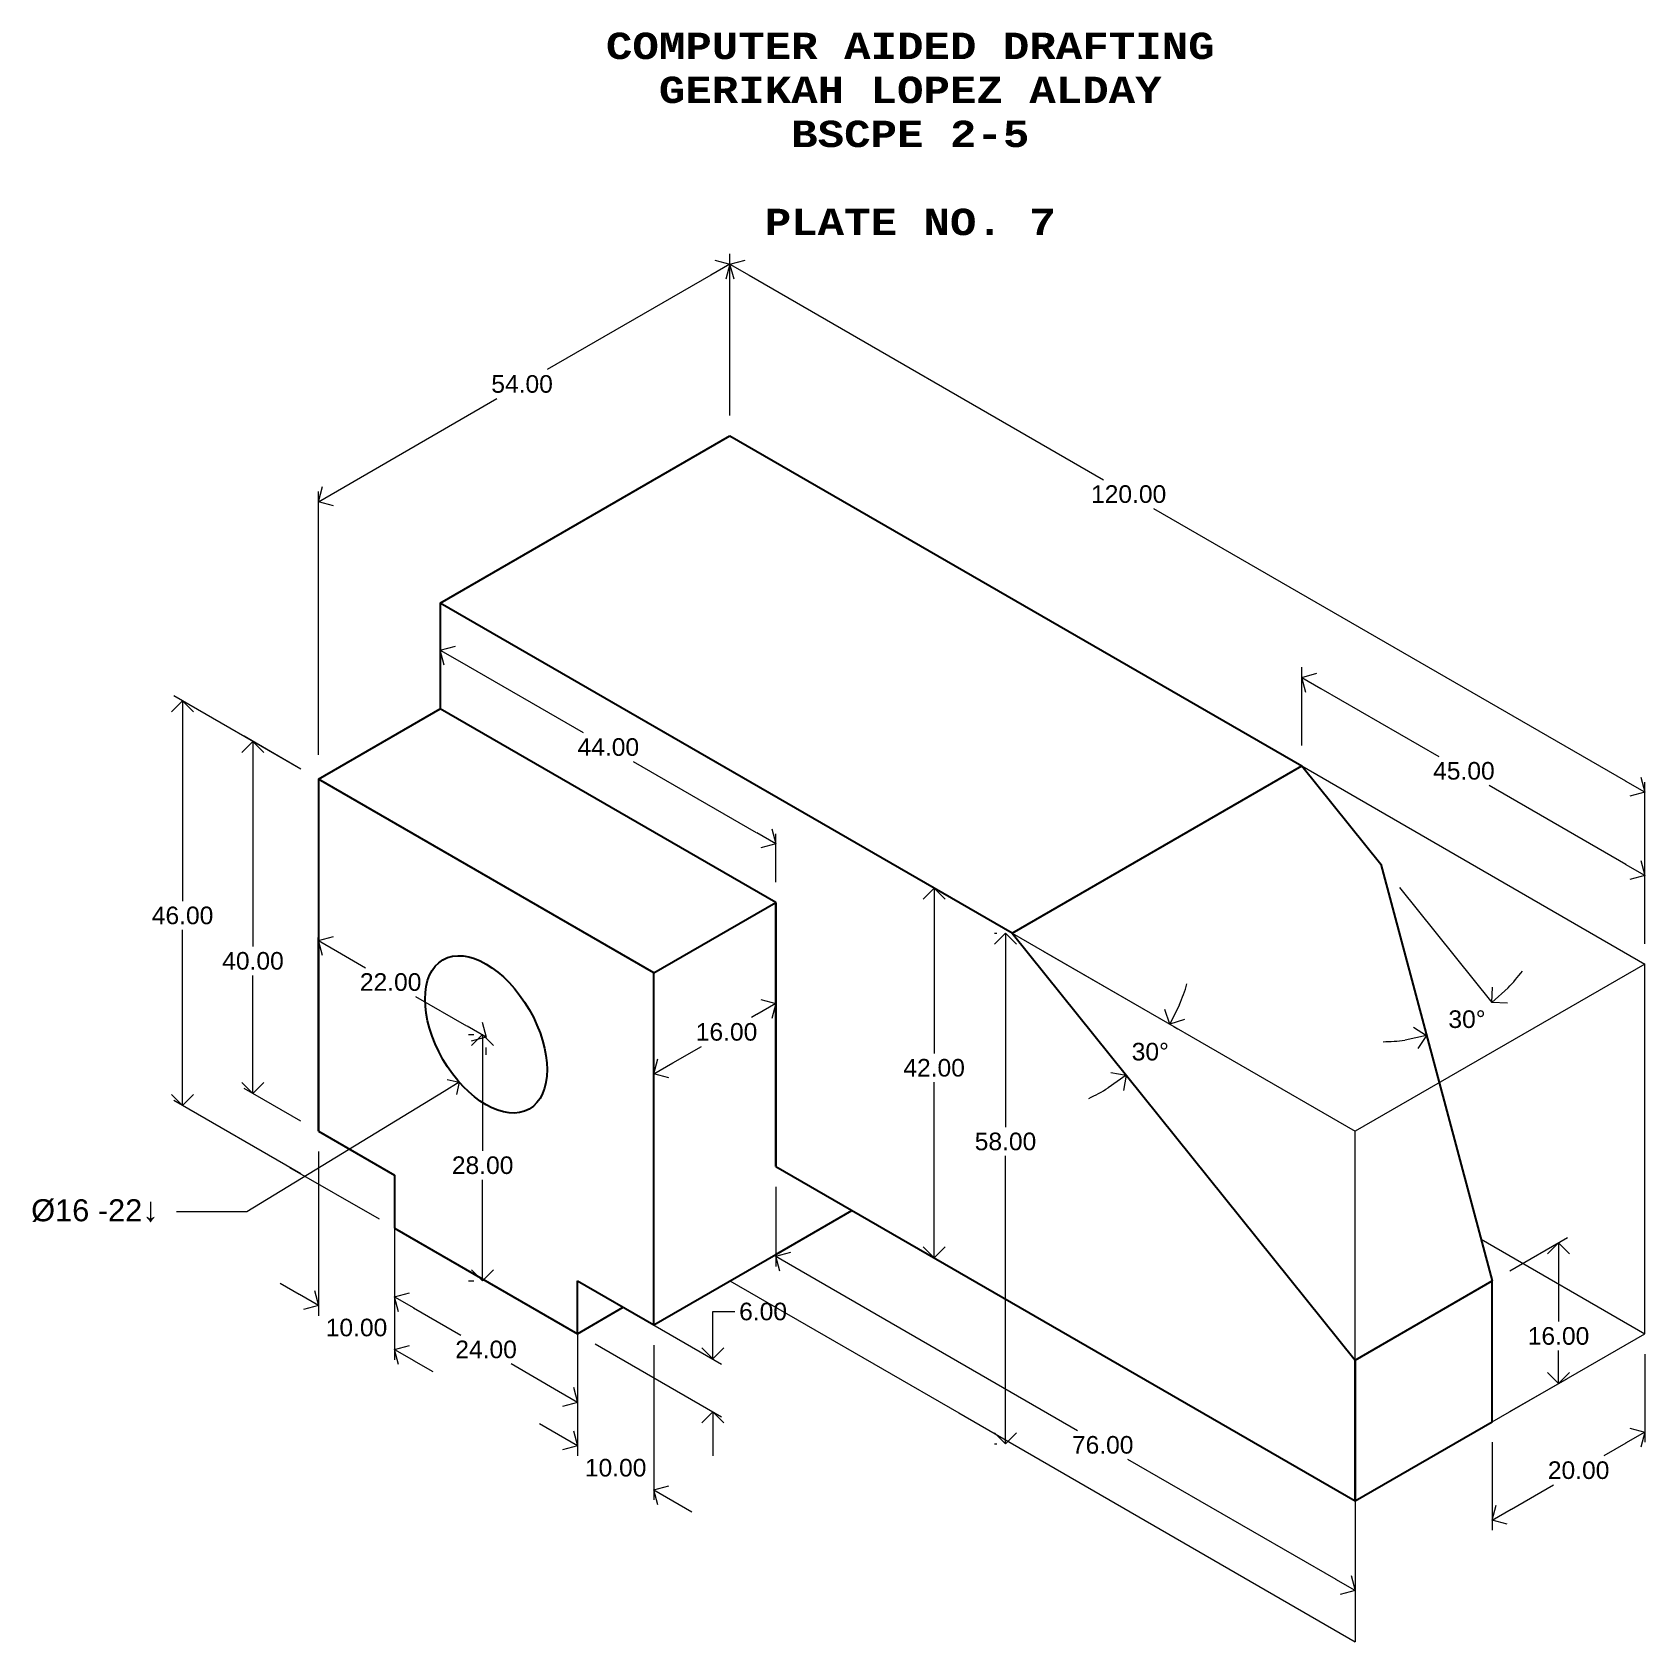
# Model space of a CAD drawing. Header units: millimetres. Extents: x 2958 to 3142, y 775 to 958.
import ezdxf
from ezdxf import colors
from ezdxf.entities.mleader import LeaderData, LeaderLine
from ezdxf.math import Vec2, Vec3

# ---------------------------------------------------------------- set-up
doc = ezdxf.new("R2010")
doc.units = ezdxf.units.MM
for name, color, linetype, lineweight in [('CONS.LINE', 170, 'Continuous', 13), ('Dimension Lines', 70, 'Continuous', 13), ('Leader Line', 70, 'Continuous', 13), ('Object Line', 7, 'Continuous', 30)]:
    doc.layers.add(name, color=color, linetype=linetype, lineweight=lineweight)
doc.layers.add('TITLE', color=7, linetype='Continuous')
doc.styles.add('Annotative', font='arial.ttf')
doc.styles.get("Standard").update_dxf_attribs({"font": 'arial.ttf'})
doc.dimstyles.new('ISO-25', dxfattribs={"dimtxt": 2, "dimasz": 2.5, "dimexe": 1, "dimexo": 2, "dimtad": 0, "dimtih": 1, "dimtoh": 1, "dimzin": 1, "dimdsep": 46, "dimtxsty": 'Standard', "dimblk": 'OPEN90', "dimcen": 2.5, "dimclrd": 3, "dimclre": 3, "dimclrt": 3, "dimadec": 0, "dimazin": 0, "dimtfac": 1, "dimtofl": 0, "dimtmove": 0, "dimatfit": 3, "dimldrblk": 'OPEN90', "dimfxl": 1, "dimlwd": 13, "dimlwe": 13, "dimarcsym": 0})

# ---------------------------------------------------------------- blocks, each defined once
blk = doc.blocks.new('_Open90')
at = {"color": 0, "linetype": 'ByBlock', "lineweight": -2}
for p, q in [((0, 0), (-1, 0)), ((-0.5, 0.5), (0, 0)), ((0, 0), (-0.5, -0.5))]:
    blk.add_line(p, q, dxfattribs=at)
blk = doc.blocks.new('*D5')
at = {"layer": 'Defpoints', "color": 0, "transparency": 16777216}
for p in [(3004.84, 880.87), (3042.95, 865.53), (3042.95, 858.87)]:
    blk.add_point(p, dxfattribs=at)
at = {"layer": 'Dimension Lines', "color": 3, "linetype": 'Continuous', "lineweight": 13, "transparency": 16777216}
for p, q in [((3004.84, 883.18), (3004.84, 888.68)), ((3007.01, 886.28), (3021.08, 878.16)), ((3040.78, 866.78), (3026.78, 874.86)), ((3042.95, 861.18), (3042.95, 866.68))]:
    blk.add_line(p, q, dxfattribs=at)
at = {"layer": 'Dimension Lines', "color": 3, "lineweight": 13, "transparency": 16777216, "xscale": 2.5, "yscale": 2.5, "zscale": 2.5}
for p, rotation in [((3004.84, 887.53), 150), ((3042.95, 865.53), 330.0000000000001)]:
    blk.add_blockref('_Open90', p, dxfattribs=dict(at, rotation=rotation))
at = {"layer": 'Dimension Lines', "color": 3, "transparency": 16777216, "insert": (3023.93, 876.51), "char_height": 2, "attachment_point": 5}
blk.add_mtext('44.00', dxfattribs=at)
blk = doc.blocks.new('*D7')
at = {"layer": 'Defpoints', "color": 0, "transparency": 16777216}
for p in [(2990.99, 832.87), (2999.65, 827.87), (2999.65, 808.06)]:
    blk.add_point(p, dxfattribs=at)
at = {"layer": 'Dimension Lines', "color": 3, "linetype": 'Continuous', "lineweight": 13, "transparency": 16777216}
for p, q in [((2990.99, 830.56), (2990.99, 811.91)), ((2999.65, 825.56), (2999.65, 806.91)), ((2988.82, 814.31), (2986.66, 815.56)), ((3001.81, 806.81), (3003.98, 805.56))]:
    blk.add_line(p, q, dxfattribs=at)
at = {"layer": 'Dimension Lines', "color": 3, "lineweight": 13, "transparency": 16777216, "xscale": 2.5, "yscale": 2.5, "zscale": 2.5}
for p, rotation in [((2990.99, 813.06), 330.0000000000001), ((2999.65, 808.06), 150.0000000000001)]:
    blk.add_blockref('_Open90', p, dxfattribs=dict(at, rotation=rotation))
at = {"layer": 'Dimension Lines', "color": 3, "transparency": 16777216, "insert": (2995.32, 810.56), "char_height": 2, "attachment_point": 5}
blk.add_mtext('10.00', dxfattribs=at)
blk = doc.blocks.new('*D8')
at = {"layer": 'Defpoints', "color": 0, "transparency": 16777216}
for p in [(3020.43, 815.87), (3029.09, 810.87), (3029.09, 792.13)]:
    blk.add_point(p, dxfattribs=at)
at = {"layer": 'Dimension Lines', "color": 3, "linetype": 'Continuous', "lineweight": 13, "transparency": 16777216}
for p, q in [((3020.43, 813.56), (3020.43, 795.98)), ((3029.09, 808.56), (3029.09, 790.98)), ((3018.26, 798.38), (3016.1, 799.63)), ((3031.26, 790.88), (3033.42, 789.63))]:
    blk.add_line(p, q, dxfattribs=at)
at = {"layer": 'Dimension Lines', "color": 3, "lineweight": 13, "transparency": 16777216, "xscale": 2.5, "yscale": 2.5, "zscale": 2.5}
for p, rotation in [((3020.43, 797.13), 329.9999999999995), ((3029.09, 792.13), 149.9999999999995)]:
    blk.add_blockref('_Open90', p, dxfattribs=dict(at, rotation=rotation))
at = {"layer": 'Dimension Lines', "color": 3, "transparency": 16777216, "insert": (3024.76, 794.63), "char_height": 2, "attachment_point": 5}
blk.add_mtext('10.00', dxfattribs=at)
blk = doc.blocks.new('*D9')
at = {"layer": 'Defpoints', "color": 0, "transparency": 16777216}
for p in [(2999.65, 821.87), (3020.43, 809.87), (3020.43, 802.07)]:
    blk.add_point(p, dxfattribs=at)
at = {"layer": 'Dimension Lines', "color": 3, "linetype": 'Continuous', "lineweight": 13, "transparency": 16777216}
for p, q in [((2999.65, 819.56), (2999.65, 812.92)), ((3001.81, 812.82), (3007.19, 809.72)), ((3018.26, 803.32), (3012.89, 806.43)), ((3020.43, 807.56), (3020.43, 800.92))]:
    blk.add_line(p, q, dxfattribs=at)
at = {"layer": 'Dimension Lines', "color": 3, "lineweight": 13, "transparency": 16777216, "xscale": 2.5, "yscale": 2.5, "zscale": 2.5}
for p, rotation in [((2999.65, 814.07), 150.0000000000016), ((3020.43, 802.07), 330.0000000000016)]:
    blk.add_blockref('_Open90', p, dxfattribs=dict(at, rotation=rotation))
at = {"layer": 'Dimension Lines', "color": 3, "transparency": 16777216, "insert": (3010.04, 808.07), "char_height": 2, "attachment_point": 5}
blk.add_mtext('24.00', dxfattribs=at)
blk = doc.blocks.new('*D10')
at = {"layer": 'Defpoints', "color": 0, "transparency": 16777216}
for p in [(2990.99, 872.87), (2975.56, 835.78), (2990.99, 826.87)]:
    blk.add_point(p, dxfattribs=at)
at = {"layer": 'Dimension Lines', "color": 3, "linetype": 'Continuous', "lineweight": 13, "transparency": 16777216}
for p, q in [((2988.99, 874.02), (2974.56, 882.35)), ((2975.56, 879.28), (2975.56, 859.03)), ((2975.56, 838.28), (2975.56, 855.74)), ((2988.99, 828.02), (2974.56, 836.35))]:
    blk.add_line(p, q, dxfattribs=at)
at = {"layer": 'Dimension Lines', "color": 3, "lineweight": 13, "transparency": 16777216, "xscale": 2.5, "yscale": 2.5, "zscale": 2.5}
for p, rotation in [((2975.56, 881.78), 90), ((2975.56, 835.78), 270)]:
    blk.add_blockref('_Open90', p, dxfattribs=dict(at, rotation=rotation))
at = {"layer": 'Dimension Lines', "color": 3, "transparency": 16777216, "insert": (2975.56, 857.38), "char_height": 2, "attachment_point": 5}
blk.add_mtext('46.00', dxfattribs=at)
blk = doc.blocks.new('*D11')
at = {"layer": 'Defpoints', "color": 0, "transparency": 16777216}
for p in [(3009.65, 843.87), (3010.04, 843.87), (3010.04, 815.87)]:
    blk.add_point(p, dxfattribs=at)
at = {"layer": 'Dimension Lines', "color": 3, "linetype": 'Continuous', "lineweight": 13, "transparency": 16777216}
for p, q in [((3008.04, 843.87), (3008.65, 843.87)), ((3009.65, 841.37), (3009.65, 830.64)), ((3009.65, 818.37), (3009.65, 827.35)), ((3008.04, 815.87), (3008.65, 815.87))]:
    blk.add_line(p, q, dxfattribs=at)
at = {"layer": 'Dimension Lines', "color": 3, "lineweight": 13, "transparency": 16777216, "xscale": 2.5, "yscale": 2.5, "zscale": 2.5}
for p, rotation in [((3009.65, 843.87), 90), ((3009.65, 815.87), 270)]:
    blk.add_blockref('_Open90', p, dxfattribs=dict(at, rotation=rotation))
at = {"layer": 'Dimension Lines', "color": 3, "transparency": 16777216, "insert": (3009.65, 829), "char_height": 2, "attachment_point": 5}
blk.add_mtext('28.00', dxfattribs=at)
blk = doc.blocks.new('*D12')
at = {"layer": 'Defpoints', "color": 0, "transparency": 16777216}
for p in [(2990.99, 854.87), (2990.99, 854.55), (3010.04, 843.87)]:
    blk.add_point(p, dxfattribs=at)
at = {"layer": 'Dimension Lines', "color": 3, "linetype": 'Continuous', "lineweight": 13, "transparency": 16777216}
for p, q in [((2990.99, 852.56), (2990.99, 853.4)), ((2993.15, 853.3), (2996.35, 851.45)), ((3007.87, 844.8), (3002.05, 848.16)), ((3010.04, 841.56), (3010.04, 842.4))]:
    blk.add_line(p, q, dxfattribs=at)
at = {"layer": 'Dimension Lines', "color": 3, "lineweight": 13, "transparency": 16777216, "xscale": 2.5, "yscale": 2.5, "zscale": 2.5}
for p, rotation in [((2990.99, 854.55), 149.9999999999997), ((3010.04, 843.55), 329.9999999999998)]:
    blk.add_blockref('_Open90', p, dxfattribs=dict(at, rotation=rotation))
at = {"layer": 'Dimension Lines', "color": 3, "transparency": 16777216, "insert": (2999.2, 849.81), "char_height": 2, "attachment_point": 5}
blk.add_mtext('22.00', dxfattribs=at)
blk = doc.blocks.new('*D13')
at = {"layer": 'Defpoints', "color": 0, "transparency": 16777216}
for p in [(3020.43, 815.87), (3020.43, 809.87), (3035.79, 801)]:
    blk.add_point(p, dxfattribs=at)
at = {"layer": 'Dimension Lines', "color": 3, "linetype": 'Continuous', "lineweight": 13, "transparency": 16777216}
for p, q in [((3022.43, 814.71), (3036.79, 806.42)), ((3035.79, 809.5), (3035.79, 812.38)), ((3035.79, 812.38), (3038.29, 812.38)), ((3022.43, 808.71), (3036.79, 800.42)), ((3035.79, 798.5), (3035.79, 796))]:
    blk.add_line(p, q, dxfattribs=at)
at = {"layer": 'Dimension Lines', "color": 3, "lineweight": 13, "transparency": 16777216, "xscale": 2.5, "yscale": 2.5, "zscale": 2.5}
for p, rotation in [((3035.79, 807), 270), ((3035.79, 801), 90)]:
    blk.add_blockref('_Open90', p, dxfattribs=dict(at, rotation=rotation))
at = {"layer": 'Dimension Lines', "color": 3, "transparency": 16777216, "insert": (3041.51, 812.38), "char_height": 2, "attachment_point": 5}
blk.add_mtext('6.00', dxfattribs=at)
blk = doc.blocks.new('*D14')
at = {"layer": 'Defpoints', "color": 0, "transparency": 16777216}
for p in [(3042.95, 858.87), (3029.09, 850.87), (3029.09, 839.38)]:
    blk.add_point(p, dxfattribs=at)
at = {"layer": 'Dimension Lines', "color": 3, "linetype": 'Continuous', "lineweight": 13, "transparency": 16777216}
for p, q in [((3042.95, 856.56), (3042.95, 846.22)), ((3029.09, 848.56), (3029.09, 838.22)), ((3040.78, 846.13), (3040.21, 845.8)), ((3031.26, 840.63), (3034.51, 842.51))]:
    blk.add_line(p, q, dxfattribs=at)
at = {"layer": 'Dimension Lines', "color": 3, "lineweight": 13, "transparency": 16777216, "xscale": 2.5, "yscale": 2.5, "zscale": 2.5}
for p, rotation in [((3042.95, 847.38), 29.9999999999999), ((3029.09, 839.38), 209.9999999999999)]:
    blk.add_blockref('_Open90', p, dxfattribs=dict(at, rotation=rotation))
at = {"layer": 'Dimension Lines', "color": 3, "transparency": 16777216, "insert": (3037.36, 844.15), "char_height": 2, "attachment_point": 5}
blk.add_mtext('16.00', dxfattribs=at)
blk = doc.blocks.new('*D15')
at = {"layer": 'Defpoints', "color": 0, "transparency": 16777216}
for p in [(3069.79, 855.37), (3060.94, 818.48), (3069.79, 813.37)]:
    blk.add_point(p, dxfattribs=at)
at = {"layer": 'Dimension Lines', "color": 3, "linetype": 'Continuous', "lineweight": 13, "transparency": 16777216}
for p, q in [((3067.79, 856.52), (3059.94, 861.06)), ((3060.94, 857.98), (3060.94, 841.72)), ((3060.94, 820.98), (3060.94, 838.43)), ((3067.79, 814.52), (3059.94, 819.06))]:
    blk.add_line(p, q, dxfattribs=at)
at = {"layer": 'Dimension Lines', "color": 3, "lineweight": 13, "transparency": 16777216, "xscale": 2.5, "yscale": 2.5, "zscale": 2.5}
for p, rotation in [((3060.94, 860.48), 90), ((3060.94, 818.48), 270)]:
    blk.add_blockref('_Open90', p, dxfattribs=dict(at, rotation=rotation))
at = {"layer": 'Dimension Lines', "color": 3, "transparency": 16777216, "insert": (3060.94, 840.07), "char_height": 2, "attachment_point": 5}
blk.add_mtext('42.00', dxfattribs=at)
blk = doc.blocks.new('*D20')
at = {"layer": 'Defpoints', "color": 0, "transparency": 16777216}
for p in [(3069.79, 855.37), (3069.79, 855.37), (3086.46, 845.74), (3084.64, 840.96), (3108.76, 806.87)]:
    blk.add_point(p, dxfattribs=at)
at = {"layer": 'Dimension Lines', "color": 3, "linetype": 'Continuous', "lineweight": 13, "transparency": 16777216}
blk.add_line((3088.19, 844.74), (3088.58, 844.52), dxfattribs=at)
for start, end in [(336.9259, 343.8518), (294.9311, 301.857)]:
    blk.add_arc((3069.79, 855.37), 20.69, start, end, dxfattribs=at)
at = {"layer": 'Dimension Lines', "color": 3, "lineweight": 13, "transparency": 16777216, "xscale": 2.5, "yscale": 2.5, "zscale": 2.5}
for p, rotation in [((3087.72, 845.02), 243.4629507814465), ((3082.76, 839.24), 35.3199265739927)]:
    blk.add_blockref('_Open90', p, dxfattribs=dict(at, rotation=rotation))
at = {"layer": 'Dimension Lines', "color": 3, "transparency": 16777216, "insert": (3085.5, 841.9), "char_height": 2, "attachment_point": 5}
blk.add_mtext('30%%D', dxfattribs=at)
blk = doc.blocks.new('*D22')
at = {"layer": 'Defpoints', "color": 0, "transparency": 16777216}
for p in [(3111.67, 863.2), (3111.67, 863.2), (3119.53, 844.63), (3141.67, 825.87), (3124.35, 815.87)]:
    blk.add_point(p, dxfattribs=at)
at = {"layer": 'Dimension Lines', "color": 3, "linetype": 'Continuous', "lineweight": 13, "transparency": 16777216}
for start, end in [(315.892, 323.0011), (270.7773, 277.8864)]:
    blk.add_arc((3111.67, 863.2), 20.16, start, end, dxfattribs=at)
at = {"layer": 'Dimension Lines', "color": 3, "lineweight": 13, "transparency": 16777216, "xscale": 2.5, "yscale": 2.5, "zscale": 2.5}
for p, rotation in [((3124.3, 847.49), 222.3374351227174), ((3116.89, 843.73), 11.4409607471554)]:
    blk.add_blockref('_Open90', p, dxfattribs=dict(at, rotation=rotation))
at = {"layer": 'Dimension Lines', "color": 3, "transparency": 16777216, "insert": (3121.48, 845.59), "char_height": 2, "attachment_point": 5}
blk.add_mtext('30%%D', dxfattribs=at)
blk = doc.blocks.new('*D23')
at = {"layer": 'Defpoints', "color": 0, "transparency": 16777216}
for p in [(3124.35, 815.87), (3131.88, 804.21), (3124.35, 799.87)]:
    blk.add_point(p, dxfattribs=at)
at = {"layer": 'Dimension Lines', "color": 3, "linetype": 'Continuous', "lineweight": 13, "transparency": 16777216}
for p, q in [((3126.35, 817.02), (3132.88, 820.79)), ((3131.88, 817.71), (3131.88, 811.25)), ((3131.88, 806.71), (3131.88, 807.95)), ((3126.35, 801.02), (3132.88, 804.79))]:
    blk.add_line(p, q, dxfattribs=at)
at = {"layer": 'Dimension Lines', "color": 3, "lineweight": 13, "transparency": 16777216, "xscale": 2.5, "yscale": 2.5, "zscale": 2.5}
for p, rotation in [((3131.88, 820.21), 90), ((3131.88, 804.21), 270)]:
    blk.add_blockref('_Open90', p, dxfattribs=dict(at, rotation=rotation))
at = {"layer": 'Dimension Lines', "color": 3, "transparency": 16777216, "insert": (3131.88, 809.6), "char_height": 2, "attachment_point": 5}
blk.add_mtext('16.00', dxfattribs=at)
blk = doc.blocks.new('*D24')
at = {"layer": 'Defpoints', "color": 0, "transparency": 16777216}
for p in [(3037.75, 911.87), (2990.99, 904.4), (2990.99, 884.87)]:
    blk.add_point(p, dxfattribs=at)
at = {"layer": 'Dimension Lines', "color": 3, "linetype": 'Continuous', "lineweight": 13, "transparency": 16777216}
for p, q in [((3037.75, 914.18), (3037.75, 932.55)), ((3035.59, 930.15), (3016.98, 919.41)), ((2993.15, 905.65), (3011.28, 916.11)), ((2990.99, 887.18), (2990.99, 905.55))]:
    blk.add_line(p, q, dxfattribs=at)
at = {"layer": 'Dimension Lines', "color": 3, "lineweight": 13, "transparency": 16777216, "xscale": 2.5, "yscale": 2.5, "zscale": 2.5}
for p, rotation in [((3037.75, 931.4), 30.00000000000029), ((2990.99, 904.4), 210.0000000000002)]:
    blk.add_blockref('_Open90', p, dxfattribs=dict(at, rotation=rotation))
at = {"layer": 'Dimension Lines', "color": 3, "transparency": 16777216, "insert": (3014.13, 917.76), "char_height": 2, "attachment_point": 5}
blk.add_mtext('54.00', dxfattribs=at)
blk = doc.blocks.new('*D27')
at = {"layer": 'Defpoints', "color": 0, "transparency": 16777216}
for p in [(3042.95, 828.87), (3108.76, 790.87), (3108.76, 780.68)]:
    blk.add_point(p, dxfattribs=at)
at = {"layer": 'Dimension Lines', "color": 3, "linetype": 'Continuous', "lineweight": 13, "transparency": 16777216}
for p, q in [((3042.95, 826.56), (3042.95, 817.52)), ((3045.11, 817.43), (3077.24, 798.88)), ((3106.6, 781.93), (3082.94, 795.58)), ((3108.76, 788.56), (3108.76, 779.52))]:
    blk.add_line(p, q, dxfattribs=at)
at = {"layer": 'Dimension Lines', "color": 3, "lineweight": 13, "transparency": 16777216, "xscale": 2.5, "yscale": 2.5, "zscale": 2.5}
for p, rotation in [((3042.95, 818.68), 150), ((3108.76, 780.68), 329.9999999999999)]:
    blk.add_blockref('_Open90', p, dxfattribs=dict(at, rotation=rotation))
at = {"layer": 'Dimension Lines', "color": 3, "transparency": 16777216, "insert": (3080.09, 797.23), "char_height": 2, "attachment_point": 5}
blk.add_mtext('76.00', dxfattribs=at)
blk = doc.blocks.new('*D28')
at = {"layer": 'Defpoints', "color": 0, "transparency": 16777216}
for p in [(2990.99, 872.87), (2983.56, 837.16), (2990.99, 832.87)]:
    blk.add_point(p, dxfattribs=at)
at = {"layer": 'Dimension Lines', "color": 3, "linetype": 'Continuous', "lineweight": 13, "transparency": 16777216}
for p, q in [((2988.99, 874.02), (2982.56, 877.74)), ((2983.56, 874.66), (2983.56, 853.86)), ((2983.56, 839.66), (2983.56, 850.57)), ((2988.99, 834.02), (2982.56, 837.74))]:
    blk.add_line(p, q, dxfattribs=at)
at = {"layer": 'Dimension Lines', "color": 3, "lineweight": 13, "transparency": 16777216, "xscale": 2.5, "yscale": 2.5, "zscale": 2.5}
for p, rotation in [((2983.56, 877.16), 90), ((2983.56, 837.16), 270)]:
    blk.add_blockref('_Open90', p, dxfattribs=dict(at, rotation=rotation))
at = {"layer": 'Dimension Lines', "color": 3, "transparency": 16777216, "insert": (2983.56, 852.22), "char_height": 2, "attachment_point": 5}
blk.add_mtext('40.00', dxfattribs=at)
blk = doc.blocks.new('*D29')
at = {"layer": 'Defpoints', "color": 0, "transparency": 16777216}
for p in [(3141.67, 809.87), (3124.35, 799.87), (3141.67, 798.69)]:
    blk.add_point(p, dxfattribs=at)
at = {"layer": 'Dimension Lines', "color": 3, "linetype": 'Continuous', "lineweight": 13, "transparency": 16777216}
for p, q in [((3141.67, 807.56), (3141.67, 797.54)), ((3124.35, 797.56), (3124.35, 787.54)), ((3139.51, 797.44), (3137.01, 796)), ((3126.52, 789.94), (3131.31, 792.71))]:
    blk.add_line(p, q, dxfattribs=at)
at = {"layer": 'Dimension Lines', "color": 3, "lineweight": 13, "transparency": 16777216, "xscale": 2.5, "yscale": 2.5, "zscale": 2.5}
for p, rotation in [((3141.67, 798.69), 29.99999999999877), ((3124.35, 788.69), 209.9999999999988)]:
    blk.add_blockref('_Open90', p, dxfattribs=dict(at, rotation=rotation))
at = {"layer": 'Dimension Lines', "color": 3, "transparency": 16777216, "insert": (3134.16, 794.35), "char_height": 2, "attachment_point": 5}
blk.add_mtext('20.00', dxfattribs=at)
blk = doc.blocks.new('*D30')
at = {"layer": 'CONS.LINE', "color": 3, "linetype": 'Continuous', "lineweight": 13, "transparency": 16777216}
for p, q in [((3037.75, 914.18), (3037.75, 932.55)), ((3039.92, 930.15), (3080.19, 906.89)), ((3139.51, 872.65), (3085.89, 903.6)), ((3141.67, 854.18), (3141.67, 872.55))]:
    blk.add_line(p, q, dxfattribs=at)
at = {"layer": 'Defpoints', "color": 0, "transparency": 16777216}
for p in [(3037.75, 911.87), (3141.67, 871.4), (3141.67, 851.87)]:
    blk.add_point(p, dxfattribs=at)
at = {"layer": 'CONS.LINE', "color": 3, "lineweight": 13, "transparency": 16777216, "xscale": 2.5, "yscale": 2.5, "zscale": 2.5}
for p, rotation in [((3037.75, 931.4), 150), ((3141.67, 871.4), 329.9999999999999)]:
    blk.add_blockref('_Open90', p, dxfattribs=dict(at, rotation=rotation))
at = {"layer": 'CONS.LINE', "color": 3, "transparency": 16777216, "insert": (3083.04, 905.25), "char_height": 2, "attachment_point": 5}
blk.add_mtext('120.00', dxfattribs=at)
blk = doc.blocks.new('*D31')
at = {"layer": 'CONS.LINE', "color": 3, "linetype": 'Continuous', "lineweight": 13, "transparency": 16777216}
for p, q in [((3102.7, 876.68), (3102.7, 885.6)), ((3104.87, 883.19), (3118.28, 875.45)), ((3139.51, 863.19), (3123.98, 872.16)), ((3141.67, 854.18), (3141.67, 863.1))]:
    blk.add_line(p, q, dxfattribs=at)
at = {"layer": 'Defpoints', "color": 0, "transparency": 16777216}
for p in [(3102.7, 874.37), (3141.67, 861.94), (3141.67, 851.87)]:
    blk.add_point(p, dxfattribs=at)
at = {"layer": 'CONS.LINE', "color": 3, "lineweight": 13, "transparency": 16777216, "xscale": 2.5, "yscale": 2.5, "zscale": 2.5}
for p, rotation in [((3102.7, 884.44), 149.9999999999998), ((3141.67, 861.94), 329.9999999999998)]:
    blk.add_blockref('_Open90', p, dxfattribs=dict(at, rotation=rotation))
at = {"layer": 'CONS.LINE', "color": 3, "transparency": 16777216, "insert": (3121.13, 873.81), "char_height": 2, "attachment_point": 5}
blk.add_mtext('45.00', dxfattribs=at)
blk = doc.blocks.new('*D32')
at = {"layer": 'Defpoints', "color": 0, "transparency": 16777216}
for p in [(3069.79, 855.37), (3069.05, 797.37), (3069.79, 797.37)]:
    blk.add_point(p, dxfattribs=at)
at = {"layer": 'Dimension Lines', "color": 3, "linetype": 'Continuous', "lineweight": 13, "transparency": 16777216}
for p, q in [((3067.79, 855.37), (3068.05, 855.37)), ((3069.05, 852.87), (3069.05, 833.35)), ((3069.05, 799.87), (3069.05, 830.06)), ((3067.79, 797.37), (3068.05, 797.37))]:
    blk.add_line(p, q, dxfattribs=at)
at = {"layer": 'Dimension Lines', "color": 3, "lineweight": 13, "transparency": 16777216, "xscale": 2.5, "yscale": 2.5, "zscale": 2.5}
for p, rotation in [((3069.05, 855.37), 90), ((3069.05, 797.37), 270)]:
    blk.add_blockref('_Open90', p, dxfattribs=dict(at, rotation=rotation))
at = {"layer": 'Dimension Lines', "color": 3, "transparency": 16777216, "insert": (3069.05, 831.7), "char_height": 2, "attachment_point": 5}
blk.add_mtext('58.00', dxfattribs=at)

msp = doc.modelspace()

# ---------------------------------------------------------------- linework, layer by layer
at = {"layer": 'CONS.LINE'}
for p, q in [((3102.702, 874.369), (3141.674, 851.869)), ((3069.793, 855.369), (3108.765, 832.869)), ((3141.674, 851.869), (3108.765, 832.869)), ((3141.674, 809.869), (3141.674, 851.869)), ((3108.765, 806.869), (3108.765, 832.869)), ((3123.086, 820.601), (3141.674, 809.869)), ((3037.751, 815.869), (3063.731, 800.869)), ((3124.353, 799.869), (3141.674, 809.869)), ((3063.731, 800.869), (3108.765, 774.869)), ((3108.765, 790.869), (3108.765, 774.869))]:
    msp.add_line(p, q, dxfattribs=at)
at = {"layer": 'Dimension Lines'}
for p, q in [((2990.985, 875.639), (2990.985, 887.302)), ((3113.804, 860.553), (3124.302, 847.488)), ((3073.325, 853.33), (3087.715, 845.022)), ((2997.922, 822.864), (2987.764, 828.729))]:
    msp.add_line(p, q, dxfattribs=at)
at = {"layer": 'Object Line'}
for p, q in [((3004.842, 892.869), (3037.751, 911.869)), ((3037.751, 911.869), (3102.702, 874.369)), ((3042.947, 870.869), (3004.842, 892.869)), ((3004.842, 892.869), (3004.842, 880.869)), ((3069.793, 855.369), (3004.842, 892.869)), ((2990.985, 872.869), (3004.842, 880.869)), ((3042.947, 858.869), (3004.842, 880.869)), ((3069.793, 855.369), (3102.702, 874.369)), ((3102.702, 874.369), (3111.674, 863.204)), ((2990.985, 872.869), (2990.985, 832.869)), ((3029.09, 850.869), (2990.985, 872.869)), ((3111.674, 863.204), (3124.353, 815.869)), ((3029.09, 850.869), (3042.947, 858.869)), ((3042.947, 828.869), (3042.947, 858.869)), ((3042.947, 858.869), (3042.947, 828.869)), ((2990.985, 832.869), (2990.985, 854.869)), ((3069.793, 855.369), (3108.765, 806.869)), ((3029.09, 810.869), (3029.09, 850.869)), ((3029.09, 810.869), (3029.09, 850.869)), ((2990.985, 832.869), (2999.645, 827.869)), ((3042.947, 828.869), (3108.765, 790.869)), ((2999.645, 827.869), (2999.645, 821.869)), ((3042.947, 818.869), (3051.607, 823.869)), ((2999.645, 821.869), (3020.43, 809.869)), ((2999.645, 821.869), (3020.43, 809.869)), ((2999.645, 821.869), (3020.43, 809.869)), ((3029.09, 810.869), (3042.947, 818.869)), ((3020.43, 809.869), (3020.43, 815.869)), ((3020.43, 815.869), (3029.09, 810.869)), ((3108.765, 806.869), (3124.353, 815.869)), ((3124.353, 799.869), (3124.353, 815.869)), ((3020.43, 809.869), (3025.626, 812.869)), ((3108.765, 806.869), (3108.765, 790.869)), ((3108.765, 790.869), (3108.765, 806.869)), ((3108.765, 790.869), (3124.353, 799.869))]:
    msp.add_line(p, q, dxfattribs=at)
msp.add_ellipse((3010.038, 843.869), major_axis=(4.899, -8.485), ratio=0.5773503, dxfattribs=at)

# ---------------------------------------------------------------- texts
at = {"layer": 'TITLE', "insert": (3007.164, 957.688), "char_height": 3, "attachment_point": 1}
msp.add_mtext_dynamic_manual_height_columns('\\pxqc;{\\fISOCTEUR|b1|i0|c0|p49;COMPUTER AIDED DRAFTING\\PGERIKAH LOPEZ ALDAY\\PBSCPE 2-5\\P\\PPLATE NO. 7}', width=102.12986, gutter_width=12.5, heights=[29.912], dxfattribs=at)

# ---------------------------------------------------------------- dimensions: what is measured, and where the dimension line sits
at = {"layer": 'CONS.LINE'}
for base, p1, picture, middle in [((3141.674, 871.398), (3037.751, 911.869), '*D30', (3083.042, 905.249)), ((3141.674, 861.944), (3102.702, 874.369), '*D31', (3121.127, 873.806))]:
    dim = msp.add_linear_dim(base=base, p1=p1, p2=(3141.674, 851.869), angle=330, dimstyle='ISO-25', dxfattribs=at)
    dim.commit()
    dim.dimension.update_dxf_attribs({"geometry": picture, "text_midpoint": middle, "dimtype": 161})
at = {"layer": 'Dimension Lines'}
for base, p1, p2, angle, picture, middle, dimtype in [((2990.985, 904.398), (3037.751, 911.869), (2990.985, 884.869), 210, '*D24', (3014.129, 917.76), 161), ((3042.947, 865.53), (3004.842, 880.869), (3042.947, 858.869), 330, '*D5', (3023.927, 876.511), 161), ((2975.557, 835.776), (2990.985, 872.869), (2990.985, 826.869), 90, '*D10', (2975.557, 857.385), 160), ((2983.556, 837.158), (2990.985, 872.869), (2990.985, 832.869), 90, '*D28', (2983.556, 852.216), 160), ((3060.939, 818.481), (3069.793, 855.369), (3069.793, 813.369), 90, '*D15', (3060.939, 840.073), 160), ((3029.09, 839.379), (3042.947, 858.869), (3029.09, 850.869), 210, '*D14', (3037.356, 844.151), 161), ((2990.985, 854.553), (3010.038, 843.869), (2990.985, 854.869), 150, '*D12', (2999.202, 849.809), 161), ((3069.053, 797.369), (3069.793, 855.369), (3069.793, 797.369), 90, '*D32', (3069.053, 831.704), 160), ((3009.655, 843.869), (3010.038, 815.869), (3010.038, 843.869), 90, '*D11', (3009.655, 828.998), 160), ((2999.645, 808.063), (2990.985, 832.869), (2999.645, 827.869), 330, '*D7', (2995.315, 810.563), 161), ((3108.765, 780.676), (3042.947, 828.869), (3108.765, 790.869), 330, '*D27', (3080.093, 797.229), 161), ((3131.876, 804.212), (3124.353, 815.869), (3124.353, 799.869), 90, '*D23', (3131.876, 809.6), 160), ((3029.09, 792.131), (3020.43, 815.869), (3029.09, 810.869), 330, '*D8', (3024.76, 794.631), 161), ((3035.789, 801.001), (3020.43, 815.869), (3020.43, 809.869), 90, '*D13', (3041.514, 812.377), 160), ((3141.674, 798.691), (3124.353, 799.869), (3141.674, 809.869), 30, '*D29', (3134.16, 794.353), 161)]:
    dim = msp.add_linear_dim(base=base, p1=p1, p2=p2, angle=angle, dimstyle='ISO-25', dxfattribs=at)
    dim.commit()
    dim.dimension.update_dxf_attribs({"geometry": picture, "text_midpoint": middle, "dimtype": dimtype})
dim = msp.add_angular_dim_2l(base=(3119.527, 844.635), line1=((3111.674, 863.204), (3141.674, 825.869)), line2=((3111.674, 863.204), (3124.353, 815.869)), text='30%%D', dimstyle='ISO-25', dxfattribs=at)
dim.commit()
dim.dimension.update_dxf_attribs({"geometry": '*D22', "text_midpoint": (3121.477, 845.586), "dimtype": 162})
dim = msp.add_angular_dim_2l(base=(3084.643, 840.956), line1=((3069.793, 855.369), (3108.765, 806.869)), line2=((3086.463, 845.745), (3069.793, 855.369)), text='30%%D', dimstyle='ISO-25', dxfattribs=at)
dim.commit()
dim.dimension.update_dxf_attribs({"geometry": '*D20', "text_midpoint": (3085.504, 841.899)})
dim = msp.add_aligned_dim(p1=(2999.645, 821.869), p2=(3020.43, 809.869), distance=-6.751, dimstyle='ISO-25', dxfattribs=at)
dim.commit()
dim.dimension.update_dxf_attribs({"geometry": '*D9', "text_midpoint": (3010.038, 808.073)})

# ---------------------------------------------------------------- leaders
at = {"layer": 'Leader Line'}
ml = msp.add_multileader_mtext('Standard', dxfattribs=at)
ml.set_content('%%C16 -22{\\H1.08333x;\\C256;↓}', color=256, style='Annotative')
ml.set_leader_properties(color=256, linetype='Continuous', lineweight=13)
ml.set_arrow_properties(name='OPEN90')
ml.build(insert=Vec2(0, 0))
ml.multileader.update_dxf_attribs({"arrow_head_size": 2})
ctx = ml.context
ctx.base_point, ctx.char_height, ctx.arrow_head_size, ctx.plane_origin = Vec3(2956.782, 823.704), 2.5, 2, Vec3(3006.999, 838.434)
ctx.text_align_type = 2
notes = []
notes.append((ctx, [(0, (1, 1, 0), (2982.871, 823.704), (-1, 0), 8, [(0, [(3006.999, 838.434)], 0, [])])]))
ctx.mtext.insert, ctx.mtext.alignment, ctx.mtext.flow_direction = Vec3(2972.871, 825.35), 3, 5
for ctx, leaders in notes:
    for number, flags, end, landing, length, lines in leaders:
        leader = LeaderData()
        leader.index, (leader.has_last_leader_line, leader.has_dogleg_vector, leader.attachment_direction) = number, flags
        leader.last_leader_point, leader.dogleg_vector, leader.dogleg_length = Vec3(end), Vec3(landing), length
        for number, points, colour, breaks in lines:
            line = LeaderLine()
            line.index, line.vertices, line.color, line.breaks = number, Vec3.list(points), colors.encode_raw_color(colour), breaks
            leader.lines.append(line)
        ctx.leaders.append(leader)

doc.saveas('drawing.dxf')
